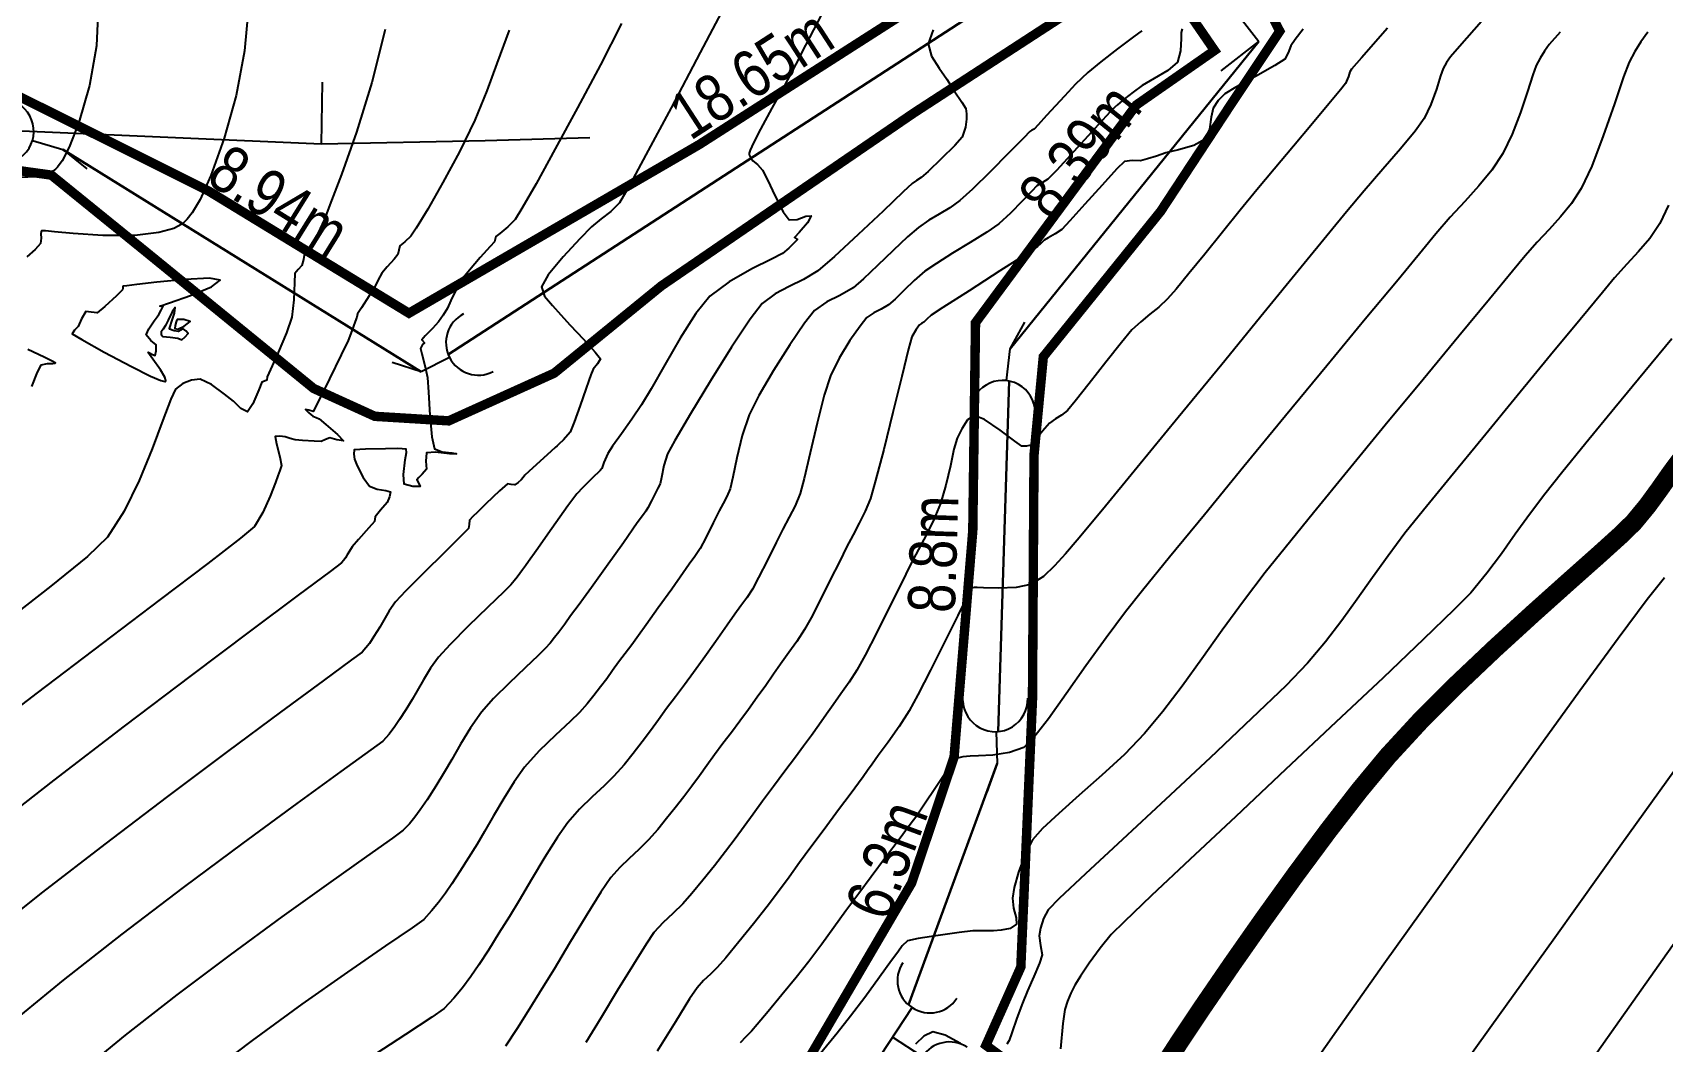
# Model space of a CAD drawing. Extents: x 360931 to 362237, y 7351473 to 7352200.
# Drawn here: x 361559.59 to 361594.16, y 7351860.47 to 7351881.89 of the extents above; entities that cross this region are included whole.
import ezdxf
from ezdxf.enums import TextEntityAlignment as Align

# ---------------------------------------------------------------- set-up
doc = ezdxf.new("R2010")
doc.units = 0
for name, color, linetype in [('A_Curvas Intermediarias', 37, 'Continuous'), ('A_Curvas Mestras', 32, 'Continuous'), ('AGUA', 3, 'Continuous'), ('PONTOS-Pontos - Água_U', 1, 'Continuous'), ('PS_IND_COMPRIMENTO', 7, 'Continuous')]:
    doc.layers.add(name, color=color, linetype=linetype)
doc.layers.add('TUBO_PE_80_NTS194_PN_12_5', color=5, linetype='Continuous', lineweight=30)
doc.styles.add('ROMANS', font='arial.ttf', dxfattribs={"height": 2})
picture_1 = doc.add_image_def('image1.tif', size_in_pixel=(23490, 20550))

# ---------------------------------------------------------------- blocks, each defined once
blk = doc.blocks.new('*U1200')
for p, q in [((-0.135, 0), (0, 0)), ((0, 0), (0.0919, -0.0919))]:
    blk.add_line(p, q)
blk.add_arc((-0.2725, -0.0002), 0.1375, 270.09062, 90.09062)
blk = doc.blocks.new('*U1201')
for p, q in [((-0.135, 0), (0, 0)), ((0, 0), (0.1205, -0.0487))]:
    blk.add_line(p, q)
blk.add_arc((-0.2725, -0.0002), 0.1375, 270.09062, 90.09062)
blk = doc.blocks.new('*U1212', base_point=(361544.508, 7351672.6662))
for p, q in [((361544.3817, 7351672.6065), (361544.6342, 7351672.7702)), ((361544.5898, 7351672.5621), (361544.508, 7351672.6883))]:
    blk.add_line(p, q)
for centre, start, end in [((361544.7496, 7351672.845), 122.96833, 302.96833), ((361544.2664, 7351672.5316), 302.96833, 122.96833), ((361544.6647, 7351672.4468), 32.96834, 212.96834)]:
    blk.add_arc(centre, 0.1375, start, end)
blk = doc.blocks.new('*U1216')
for p, q in [((-0.135, 0), (0, 0)), ((0, 0), (0.1205, -0.0487))]:
    blk.add_line(p, q)
blk.add_arc((-0.2725, -0.0002), 0.1375, 270.09062, 90.09062)
blk = doc.blocks.new('*U1217')
for p in [(-0.2024, 0), (0, -0.2024)]:
    blk.add_line(p, (0, 0))
blk.add_arc((-0.3399, 0.0002), 0.1375, 269.90938, 89.90938)
blk = doc.blocks.new('*U1218')
for p, q in [((-0.135, 0), (0, 0)), ((0, 0), (0.1205, -0.0487))]:
    blk.add_line(p, q)
blk.add_arc((-0.2725, -0.0002), 0.1375, 270.09062, 90.09062)

msp = doc.modelspace()

# ---------------------------------------------------------------- linework, layer by layer
at = {"color": 0, "const_width": 0.2}
for points in [[(361595.82, 7351849.817), (361590.759, 7351852.374), (361579.815, 7351860.393), (361580.555, 7351862.052), (361580.802, 7351867.724), (361580.835, 7351872.92), (361581.032, 7351875.006), (361583.519, 7351878.09), (361584.994, 7351880.335), (361586.047, 7351881.916), (361584.765, 7351884.431), (361588.234, 7351887.803), (361591.704, 7351893.871), (361593.221, 7351898.836), (361592.969, 7351903.754), (361591.539, 7351913.549), (361591.875, 7351918.097), (361596.46, 7351926.765)], [(361488.647, 7351805.561), (361498.383, 7351813.187), (361500.639, 7351814.535), (361502.785, 7351817.508), (361505.225, 7351821.113), (361507.774, 7351826.186), (361511.509, 7351833.545), (361515.58, 7351841.506), (361519.561, 7351848.599), (361525.331, 7351858.414), (361531.817, 7351865.841), (361539.401, 7351874.117), (361542.465, 7351877.179), (361546.444, 7351878.877), (361552.996, 7351880.665), (361557.739, 7351881.316), (361563.329, 7351878.523), (361567.577, 7351875.931), (361573.731, 7351879.508), (361581, 7351884.161)], [(361583.356, 7351883.478), (361578.284, 7351880.18), (361572.932, 7351876.511), (361570.658, 7351874.658), (361568.421, 7351873.646), (361566.854, 7351873.742), (361565.555, 7351874.334), (361561.922, 7351877.296), (361559.992, 7351878.862), (361558.195, 7351879.11), (361555.635, 7351879.187), (361549.954, 7351878.02), (361545.881, 7351876.681), (361543.855, 7351875.726), (361541.35, 7351873.508), (361536.723, 7351868.557)], [(361583.302, 7351883.489), (361584.664, 7351881.507), (361583.004, 7351880.349), (361579.594, 7351875.729), (361579.536, 7351871.311), (361579.139, 7351866.51), (361578.24, 7351863.838), (361575.799, 7351859.668), (361572.793, 7351854.085), (361571.262, 7351852.051), (361569.164, 7351847.711), (361566.491, 7351841.721), (361563.595, 7351836.128), (361561.743, 7351829.974), (361561.309, 7351825.565), (361560.16, 7351820.935), (361553.761, 7351822.352), (361552.546, 7351820.979), (361550.127, 7351818.983), (361548.49, 7351818.005), (361547.241, 7351817.08), (361544.411, 7351815.531)]]:
    msp.add_lwpolyline(points, dxfattribs=at)
at = {"layer": 'A_Curvas Intermediarias', "flags": 128}
for points, elevation in [([(361574.403, 7351882.704), (361573.755, 7351881.463), (361573.136, 7351880.287), (361572.605, 7351879.289), (361572.221, 7351878.58), (361572.042, 7351878.272), (361571.856, 7351878.088), (361571.652, 7351877.933), (361571.449, 7351877.761), (361571.202, 7351877.508), (361570.848, 7351877.128), (361570.528, 7351876.747), (361570.386, 7351876.491), (361570.454, 7351876.292), (361570.62, 7351876.096), (361570.801, 7351875.899), (361570.998, 7351875.676), (361571.278, 7351875.378), (361571.528, 7351875.106), (361571.638, 7351874.962), (361571.576, 7351874.855), (361571.486, 7351874.744), (361571.435, 7351874.626), (361571.39, 7351874.504), (361571.327, 7351874.32), (361571.207, 7351873.971), (361571.081, 7351873.615), (361570.996, 7351873.409), (361570.855, 7351873.242), (361570.756, 7351873.148), (361570.718, 7351873.114), (361570.679, 7351873.08), (361570.512, 7351872.928), (361570.207, 7351872.651), (361570.037, 7351872.495), (361569.998, 7351872.444), (361569.96, 7351872.393), (361569.896, 7351872.337), (361569.823, 7351872.285), (361569.745, 7351872.298), (361569.667, 7351872.311), (361569.501, 7351872.161), (361569.208, 7351871.883), (361569.029, 7351871.709), (361568.934, 7351871.619), (361568.862, 7351871.538), (361568.851, 7351871.448), (361568.84, 7351871.359), (361568.687, 7351871.203), (361568.328, 7351870.849), (361567.891, 7351870.418), (361567.503, 7351870.029), (361567.29, 7351869.803), (361567.159, 7351869.613), (361567.047, 7351869.419), (361566.957, 7351869.265), (361566.832, 7351869.066), (361566.737, 7351868.923), (361566.664, 7351868.829), (361566.585, 7351868.74), (361566.359, 7351868.572), (361565.755, 7351868.128), (361564.851, 7351867.462), (361563.726, 7351866.626), (361562.458, 7351865.674), (361561.125, 7351864.662), (361559.804, 7351863.641), (361558.574, 7351862.666)], 83), ([(361576.325, 7351882.273), (361575.989, 7351881.62), (361575.78, 7351881.213), (361575.541, 7351880.766), (361575.277, 7351880.285), (361575.032, 7351879.836), (361574.883, 7351879.545), (361574.813, 7351879.39), (361574.793, 7351879.324), (361574.792, 7351879.304), (361574.797, 7351879.279), (361574.818, 7351879.232), (361574.873, 7351879.168), (361574.967, 7351879.085), (361575.076, 7351878.97), (361575.184, 7351878.759), (361575.346, 7351878.415), (361575.514, 7351878.083), (361575.641, 7351877.911), (361575.808, 7351877.921), (361575.996, 7351877.99), (361576.106, 7351877.999), (361576.032, 7351877.852), (361575.856, 7351877.643), (361575.757, 7351877.534), (361575.819, 7351877.493), (361575.763, 7351877.435), (361575.636, 7351877.313), (361575.498, 7351877.196), (361575.267, 7351877.076), (361574.848, 7351876.869), (361574.369, 7351876.599), (361573.96, 7351876.289), (361573.664, 7351875.921), (361573.331, 7351875.4), (361573.002, 7351874.834), (361572.716, 7351874.327), (361572.513, 7351873.986), (361572.305, 7351873.683), (361572.082, 7351873.371), (361571.895, 7351873.109), (361571.793, 7351872.955), (361571.711, 7351872.761), (361571.666, 7351872.638), (361571.631, 7351872.594), (361571.594, 7351872.551), (361571.508, 7351872.47), (361571.378, 7351872.345), (361571.263, 7351872.232), (361571.139, 7351872.1), (361570.95, 7351871.841), (361570.609, 7351871.359), (361570.277, 7351870.887), (361570.116, 7351870.659), (361570.05, 7351870.57), (361569.988, 7351870.487), (361569.93, 7351870.407), (361569.871, 7351870.328), (361569.807, 7351870.247), (361569.737, 7351870.164), (361569.588, 7351870.02), (361569.25, 7351869.695), (361568.835, 7351869.289), (361568.449, 7351868.902), (361568.204, 7351868.633), (361568.036, 7351868.397), (361567.885, 7351868.148), (361567.754, 7351867.916), (361567.645, 7351867.729), (361567.51, 7351867.515), (361567.38, 7351867.31), (361567.276, 7351867.156), (361567.155, 7351866.997), (361567.021, 7351866.849), (361566.769, 7351866.662), (361566.131, 7351866.201), (361565.197, 7351865.522), (361564.053, 7351864.683), (361562.787, 7351863.741), (361561.488, 7351862.753), (361560.242, 7351861.778), (361559.139, 7351860.873)], 84), ([(361560.975, 7351882.232), (361560.947, 7351881.602), (361560.8, 7351880.765), (361560.575, 7351879.976), (361560.371, 7351879.454), (361560.22, 7351879.164), (361560.126, 7351879.031), (361560.082, 7351878.986), (361560.027, 7351878.944), (361559.888, 7351878.88), (361559.625, 7351878.822), (361559.215, 7351878.803)], 78), ([(361564.173, 7351882.42), (361564.09, 7351881.501), (361563.909, 7351880.553), (361563.661, 7351879.646), (361563.378, 7351878.851), (361563.146, 7351878.342), (361562.98, 7351878.058), (361562.876, 7351877.924), (361562.827, 7351877.875), (361562.758, 7351877.821), (361562.588, 7351877.732), (361562.271, 7351877.641), (361561.765, 7351877.581), (361561.084, 7351877.58), (361560.453, 7351877.622), (361560.059, 7351877.661), (361559.865, 7351877.679), (361559.799, 7351877.681), (361559.787, 7351877.679), (361559.777, 7351877.663), (361559.77, 7351877.614), (361559.775, 7351877.52), (361559.765, 7351877.408), (361559.652, 7351877.286), (361559.47, 7351877.126)], 79), ([(361569.702, 7351881.94), (361569.439, 7351881.229), (361569.227, 7351880.65), (361568.975, 7351880.025), (361568.648, 7351879.353), (361568.298, 7351878.702), (361567.976, 7351878.141), (361567.733, 7351877.739), (361567.62, 7351877.563), (361567.487, 7351877.444), (361567.387, 7351877.361), (361567.365, 7351877.27), (361567.344, 7351877.178), (361567.263, 7351877.081), (361567.116, 7351876.918), (361567.003, 7351876.781), (361566.927, 7351876.637), (361566.856, 7351876.49), (361566.736, 7351876.298), (361566.573, 7351876.044), (361566.489, 7351875.915), (361566.472, 7351875.844), (361566.439, 7351875.753), (361566.366, 7351875.555), (361566.285, 7351875.353), (361566.141, 7351875.047), (361565.894, 7351874.54), (361565.657, 7351874.063), (361565.543, 7351873.848), (361565.457, 7351873.87), (361565.382, 7351873.889), (361565.452, 7351873.815), (361565.541, 7351873.742), (361565.606, 7351873.714), (361565.671, 7351873.687), (361565.816, 7351873.569), (361566.065, 7351873.354), (361566.188, 7351873.22), (361566.05, 7351873.243), (361565.897, 7351873.288), (361565.807, 7351873.25), (361565.716, 7351873.21), (361565.567, 7351873.213), (361565.322, 7351873.228), (361565.166, 7351873.241), (361565.057, 7351873.273), (361564.953, 7351873.304), (361564.838, 7351873.319), (361564.743, 7351873.313), (361564.77, 7351873.157), (361564.838, 7351872.879), (361564.874, 7351872.7), (361564.842, 7351872.59), (361564.795, 7351872.481), (361564.744, 7351872.335), (361564.634, 7351872.044), (361564.481, 7351871.702), (361564.3, 7351871.407), (361564.004, 7351871.156), (361563.31, 7351870.618), (361562.304, 7351869.852), (361561.071, 7351868.917), (361559.695, 7351867.874), (361558.262, 7351866.782)], 81), ([(361572.085, 7351882.079), (361571.638, 7351881.204), (361571.154, 7351880.29), (361570.682, 7351879.42), (361570.272, 7351878.679), (361569.972, 7351878.15), (361569.831, 7351877.917), (361569.673, 7351877.761), (361569.502, 7351877.625), (361569.418, 7351877.561), (361569.405, 7351877.505), (361569.392, 7351877.449), (361569.299, 7351877.344), (361569.09, 7351877.111), (361568.858, 7351876.844), (361568.695, 7351876.636), (361568.572, 7351876.418), (361568.469, 7351876.199), (361568.393, 7351876.04), (361568.304, 7351875.89), (361568.205, 7351875.746), (361568.079, 7351875.607), (361567.924, 7351875.448), (361567.848, 7351875.368), (361567.908, 7351875.299), (361567.863, 7351875.266), (361567.819, 7351875.182), (361567.849, 7351875.068), (361567.913, 7351874.824), (361567.969, 7351874.569), (361567.995, 7351874.254), (361568.023, 7351873.768), (361568.061, 7351873.304), (361568.118, 7351873.055), (361568.281, 7351872.989), (361568.488, 7351872.969), (361568.587, 7351872.948), (361568.434, 7351872.948), (361568.142, 7351872.978), (361567.951, 7351872.964), (361567.935, 7351872.791), (361567.949, 7351872.622), (361567.86, 7351872.515), (361567.786, 7351872.445), (361567.742, 7351872.394), (361567.78, 7351872.327), (361567.812, 7351872.255), (361567.663, 7351872.25), (361567.477, 7351872.305), (361567.465, 7351872.509), (361567.499, 7351872.816), (361567.523, 7351872.976), (361567.517, 7351873.044), (361567.436, 7351873.052), (361567.329, 7351873.058), (361567.08, 7351873.055), (361566.655, 7351873.045), (361566.418, 7351873.028), (361566.408, 7351872.938), (361566.421, 7351872.834), (361566.481, 7351872.69), (361566.605, 7351872.443), (361566.738, 7351872.261), (361566.903, 7351872.196), (361567.088, 7351872.166), (361567.187, 7351872.14), (361567.167, 7351872.033), (361567.113, 7351871.916), (361566.977, 7351871.748), (361566.859, 7351871.611), (361566.853, 7351871.561), (361566.847, 7351871.511), (361566.729, 7351871.375), (361566.509, 7351871.126), (361566.376, 7351870.973), (361566.316, 7351870.879), (361566.269, 7351870.8), (361566.231, 7351870.741), (361566.198, 7351870.69), (361566.15, 7351870.631), (361565.904, 7351870.449), (361565.23, 7351869.947), (361564.218, 7351869.189), (361562.957, 7351868.24), (361561.537, 7351867.163), (361560.048, 7351866.023), (361558.579, 7351864.882)], 82), ([(361583.124, 7351881.924), (361583.048, 7351881.873), (361582.914, 7351881.774), (361582.606, 7351881.543), (361582.251, 7351881.268), (361581.975, 7351881.04), (361581.718, 7351880.791), (361581.482, 7351880.539), (361581.291, 7351880.33), (361581.103, 7351880.128), (361580.924, 7351879.932), (361580.839, 7351879.84), (361580.792, 7351879.812), (361580.746, 7351879.784), (361580.616, 7351879.651), (361580.303, 7351879.332), (361579.908, 7351878.933), (361579.528, 7351878.56), (361579.264, 7351878.32), (361579.046, 7351878.165), (361578.825, 7351878.034), (361578.604, 7351877.904), (361578.384, 7351877.751), (361578.153, 7351877.55), (361577.846, 7351877.259), (361577.517, 7351876.941), (361577.216, 7351876.657), (361576.997, 7351876.469), (361576.718, 7351876.306), (361576.437, 7351876.169), (361576.182, 7351875.988), (361575.968, 7351875.72), (361575.655, 7351875.26), (361575.309, 7351874.712), (361574.998, 7351874.182), (361574.79, 7351873.773), (361574.642, 7351873.333), (361574.53, 7351872.859), (361574.447, 7351872.451), (361574.389, 7351872.206), (361574.32, 7351872.043), (361574.242, 7351871.892), (361574.159, 7351871.735), (361574.033, 7351871.481), (361573.872, 7351871.161), (361573.752, 7351870.936), (361573.64, 7351870.767), (361573.521, 7351870.601), (361573.391, 7351870.418), (361573.15, 7351870.077), (361572.866, 7351869.676), (361572.609, 7351869.315), (361572.448, 7351869.091), (361572.303, 7351868.894), (361572.162, 7351868.708), (361572.024, 7351868.523), (361571.895, 7351868.345), (361571.771, 7351868.174), (361571.639, 7351867.998), (361571.499, 7351867.817), (361571.354, 7351867.638), (361571.197, 7351867.457), (361570.995, 7351867.262), (361570.687, 7351866.977), (361570.342, 7351866.642), (361570.031, 7351866.294), (361569.81, 7351865.984), (361569.587, 7351865.628), (361569.373, 7351865.263), (361569.181, 7351864.927), (361569.021, 7351864.659), (361568.839, 7351864.37), (361568.656, 7351864.079), (361568.489, 7351863.819), (361568.354, 7351863.622), (361568.207, 7351863.426), (361568.059, 7351863.244), (361567.892, 7351863.066), (361567.646, 7351862.888), (361567.082, 7351862.502), (361566.276, 7351861.947), (361565.307, 7351861.265), (361564.251, 7351860.498), (361563.186, 7351859.687)], 86), ([(361583.977, 7351881.964), (361583.956, 7351881.887), (361583.959, 7351881.76), (361583.944, 7351881.499), (361583.875, 7351881.262), (361583.676, 7351881.085), (361583.381, 7351880.913), (361583.127, 7351880.761), (361582.935, 7351880.62), (361582.754, 7351880.481), (361582.605, 7351880.356), (361582.488, 7351880.244), (361582.382, 7351880.13), (361582.272, 7351880.011), (361582.053, 7351879.772), (361581.681, 7351879.364), (361581.319, 7351878.97), (361581.131, 7351878.773), (361581.015, 7351878.703), (361580.898, 7351878.633), (361580.789, 7351878.523), (361580.587, 7351878.309), (361580.337, 7351878.056), (361580.086, 7351877.831), (361579.831, 7351877.651), (361579.484, 7351877.432), (361579.108, 7351877.202), (361578.766, 7351876.989), (361578.52, 7351876.82), (361578.296, 7351876.628), (361578.079, 7351876.419), (361577.889, 7351876.232), (361577.747, 7351876.105), (361577.592, 7351876.014), (361577.435, 7351875.938), (361577.292, 7351875.837), (361577.144, 7351875.657), (361576.931, 7351875.348), (361576.704, 7351874.976), (361576.516, 7351874.602), (361576.382, 7351874.188), (361576.233, 7351873.599), (361576.088, 7351872.966), (361575.963, 7351872.423), (361575.877, 7351872.101), (361575.766, 7351871.842), (361575.641, 7351871.601), (361575.51, 7351871.35), (361575.369, 7351871.067), (361575.18, 7351870.687), (361574.993, 7351870.321), (361574.861, 7351870.076), (361574.742, 7351869.891), (361574.619, 7351869.72), (361574.491, 7351869.541), (361574.326, 7351869.307), (361574.078, 7351868.956), (361573.817, 7351868.589), (361573.615, 7351868.307), (361573.419, 7351868.042), (361573.229, 7351867.79), (361573.043, 7351867.541), (361572.868, 7351867.301), (361572.702, 7351867.07), (361572.523, 7351866.833), (361572.334, 7351866.589), (361572.139, 7351866.348), (361571.926, 7351866.104), (361571.721, 7351865.9), (361571.465, 7351865.665), (361571.195, 7351865.404), (361570.945, 7351865.124), (361570.727, 7351864.812), (361570.461, 7351864.385), (361570.18, 7351863.913), (361569.918, 7351863.469), (361569.709, 7351863.124), (361569.487, 7351862.77), (361569.263, 7351862.415), (361569.058, 7351862.097), (361568.893, 7351861.855), (361568.713, 7351861.615), (361568.532, 7351861.392), (361568.327, 7351861.175), (361568.066, 7351860.991), (361567.502, 7351860.623), (361566.715, 7351860.104)], 87), ([(361586.541, 7351881.962), (361586.373, 7351881.737), (361586.281, 7351881.606), (361586.223, 7351881.457), (361586.155, 7351881.32), (361585.943, 7351881.186), (361585.532, 7351880.958), (361585.115, 7351880.727), (361584.881, 7351880.585), (361584.74, 7351880.446), (361584.632, 7351880.282), (361584.593, 7351880.093), (361584.557, 7351879.838), (361584.463, 7351879.625), (361584.225, 7351879.493), (361583.898, 7351879.401), (361583.63, 7351879.333), (361583.433, 7351879.266), (361583.242, 7351879.205), (361583.093, 7351879.167), (361582.918, 7351879.169), (361582.755, 7351879.151), (361582.59, 7351878.993), (361582.278, 7351878.651), (361581.915, 7351878.244), (361581.598, 7351877.89), (361581.424, 7351877.707), (361581.281, 7351877.612), (361581.135, 7351877.531), (361581.05, 7351877.483), (361580.979, 7351877.413), (361580.908, 7351877.343), (361580.665, 7351877.185), (361580.113, 7351876.829), (361579.457, 7351876.407), (361578.902, 7351876.05), (361578.656, 7351875.889), (361578.565, 7351875.807), (361578.497, 7351875.741), (361578.449, 7351875.714), (361578.403, 7351875.686), (361578.334, 7351875.588), (361578.243, 7351875.431), (361578.174, 7351875.173), (361578.029, 7351874.587), (361577.842, 7351873.824), (361577.646, 7351873.037), (361577.476, 7351872.377), (361577.365, 7351871.997), (361577.252, 7351871.726), (361577.128, 7351871.475), (361576.996, 7351871.227), (361576.86, 7351870.965), (361576.713, 7351870.669), (361576.514, 7351870.27), (361576.3, 7351869.843), (361576.106, 7351869.467), (361575.969, 7351869.215), (361575.806, 7351868.962), (361575.638, 7351868.727), (361575.461, 7351868.481), (361575.312, 7351868.269), (361575.145, 7351868.031), (361574.965, 7351867.778), (361574.781, 7351867.523), (361574.597, 7351867.274), (361574.416, 7351867.033), (361574.237, 7351866.795), (361574.061, 7351866.559), (361573.894, 7351866.33), (361573.737, 7351866.111), (361573.578, 7351865.894), (361573.408, 7351865.668), (361573.226, 7351865.435), (361573.042, 7351865.204), (361572.853, 7351864.975), (361572.656, 7351864.75), (361572.453, 7351864.545), (361572.249, 7351864.358), (361572.05, 7351864.168), (361571.859, 7351863.954), (361571.644, 7351863.64), (361571.335, 7351863.141), (361570.986, 7351862.563), (361570.655, 7351862.01), (361570.396, 7351861.589), (361570.134, 7351861.17), (361569.869, 7351860.75), (361569.627, 7351860.374)], 88), ([(361588.329, 7351881.977), (361587.784, 7351881.352), (361587.572, 7351881.108), (361587.536, 7351881.051), (361587.503, 7351880.951), (361587.444, 7351880.808), (361587.338, 7351880.675), (361587.088, 7351880.373), (361586.74, 7351879.956), (361586.339, 7351879.478), (361585.931, 7351878.99), (361585.563, 7351878.548), (361585.209, 7351878.115), (361584.831, 7351877.648), (361584.458, 7351877.186), (361584.12, 7351876.771), (361583.847, 7351876.441), (361583.666, 7351876.237), (361583.479, 7351876.062), (361583.289, 7351875.907), (361583.099, 7351875.751), (361582.912, 7351875.575), (361582.687, 7351875.309), (361582.359, 7351874.894), (361582.007, 7351874.441), (361581.709, 7351874.061), (361581.544, 7351873.864), (361581.42, 7351873.769), (361581.29, 7351873.688), (361581.164, 7351873.594), (361581.014, 7351873.427), (361580.856, 7351873.231), (361580.766, 7351873.127), (361580.673, 7351873.108), (361580.577, 7351873.108), (361580.426, 7351873.218), (361580.118, 7351873.448), (361579.788, 7351873.673), (361579.571, 7351873.762), (361579.427, 7351873.666), (361579.306, 7351873.48), (361579.206, 7351873.275), (361579.136, 7351873.045), (361579.06, 7351872.69), (361578.968, 7351872.281), (361578.852, 7351871.893), (361578.711, 7351871.553), (361578.553, 7351871.233), (361578.384, 7351870.915), (361578.211, 7351870.58), (361578.024, 7351870.204), (361577.771, 7351869.696), (361577.499, 7351869.154), (361577.252, 7351868.674), (361577.077, 7351868.355), (361576.913, 7351868.097), (361576.741, 7351867.85), (361576.575, 7351867.621), (361576.431, 7351867.421), (361576.269, 7351867.19), (361576.112, 7351866.969), (361575.947, 7351866.739), (361575.777, 7351866.51), (361575.553, 7351866.211), (361575.309, 7351865.885), (361575.079, 7351865.577), (361574.878, 7351865.301), (361574.689, 7351865.038), (361574.497, 7351864.775), (361574.292, 7351864.503), (361574.057, 7351864.204), (361573.808, 7351863.895), (361573.574, 7351863.613), (361573.386, 7351863.397), (361573.177, 7351863.19), (361572.97, 7351862.999), (361572.773, 7351862.785), (361572.609, 7351862.542), (361572.337, 7351862.107), (361572.004, 7351861.561), (361571.653, 7351860.983), (361571.332, 7351860.454)], 89), ([(361591.993, 7351881.897), (361591.761, 7351881.633), (361591.659, 7351881.489), (361591.568, 7351881.345), (361591.485, 7351881.19), (361591.414, 7351880.99), (361591.302, 7351880.635), (361591.155, 7351880.192), (361590.978, 7351879.731), (361590.777, 7351879.32), (361590.542, 7351878.968), (361590.269, 7351878.633), (361589.972, 7351878.302), (361589.663, 7351877.966), (361589.357, 7351877.613), (361589.072, 7351877.268), (361588.555, 7351876.642), (361587.862, 7351875.803), (361587.049, 7351874.817), (361586.172, 7351873.752), (361585.286, 7351872.675), (361584.448, 7351871.653), (361583.712, 7351870.754), (361583.135, 7351870.045), (361582.773, 7351869.592), (361582.362, 7351869.044), (361581.935, 7351868.443), (361581.52, 7351867.85), (361581.144, 7351867.324), (361580.834, 7351866.925), (361580.616, 7351866.714), (361580.316, 7351866.605), (361579.964, 7351866.554), (361579.655, 7351866.537), (361579.483, 7351866.529), (361579.328, 7351866.516), (361579.187, 7351866.48), (361579.031, 7351866.279), (361578.757, 7351865.881), (361578.495, 7351865.488), (361578.372, 7351865.301), (361578.326, 7351865.236), (361578.279, 7351865.171), (361578.188, 7351865.05), (361577.972, 7351864.76), (361577.684, 7351864.376), (361577.38, 7351863.969), (361577.116, 7351863.613), (361576.846, 7351863.244), (361576.592, 7351862.89), (361576.336, 7351862.538), (361576.06, 7351862.173), (361575.792, 7351861.835), (361575.488, 7351861.461), (361575.197, 7351861.107), (361574.966, 7351860.831), (361574.846, 7351860.69), (361574.72, 7351860.569), (361574.6, 7351860.445)], 91), ([(361593.855, 7351881.895), (361593.709, 7351881.688), (361593.579, 7351881.483), (361593.459, 7351881.26), (361593.34, 7351880.944), (361593.145, 7351880.375), (361592.909, 7351879.696), (361592.664, 7351879.048), (361592.443, 7351878.576), (361592.234, 7351878.26), (361592.004, 7351877.976), (361591.76, 7351877.707), (361591.507, 7351877.436), (361591.253, 7351877.146), (361590.984, 7351876.821), (361590.495, 7351876.23), (361589.844, 7351875.443), (361589.088, 7351874.527), (361588.284, 7351873.551), (361587.49, 7351872.585), (361586.762, 7351871.696), (361586.159, 7351870.954), (361585.737, 7351870.426), (361585.276, 7351869.819), (361584.829, 7351869.202), (361584.395, 7351868.595), (361583.975, 7351868.015), (361583.569, 7351867.48), (361583.177, 7351867.009), (361582.751, 7351866.567), (361582.274, 7351866.123), (361581.794, 7351865.698), (361581.358, 7351865.313), (361581.012, 7351864.991), (361580.805, 7351864.752), (361580.637, 7351864.426), (361580.505, 7351864.065), (361580.415, 7351863.739), (361580.375, 7351863.518), (361580.401, 7351863.306), (361580.458, 7351863.1), (361580.463, 7351862.961), (361580.326, 7351862.874), (361580.135, 7351862.833), (361579.974, 7351862.822), (361579.761, 7351862.825), (361579.539, 7351862.819), (361579.247, 7351862.785), (361578.802, 7351862.726), (361578.379, 7351862.661), (361578.155, 7351862.61), (361578.041, 7351862.504), (361577.944, 7351862.372), (361577.811, 7351862.19), (361577.557, 7351861.836), (361577.246, 7351861.409), (361576.944, 7351861.008), (361576.661, 7351860.652), (361576.305, 7351860.216)], 92), ([(361594.289, 7351878.227), (361594.11, 7351877.832), (361593.896, 7351877.518), (361593.658, 7351877.239), (361593.406, 7351876.968), (361593.15, 7351876.679), (361592.892, 7351876.368), (361592.418, 7351875.794), (361591.792, 7351875.037), (361591.081, 7351874.176), (361590.351, 7351873.288), (361589.667, 7351872.454), (361589.095, 7351871.751), (361588.701, 7351871.259), (361588.343, 7351870.784), (361588.011, 7351870.32), (361587.69, 7351869.862), (361587.364, 7351869.409), (361587.019, 7351868.957), (361586.637, 7351868.504), (361586.173, 7351868.024), (361585.451, 7351867.326), (361584.569, 7351866.492), (361583.624, 7351865.609), (361582.711, 7351864.761), (361581.928, 7351864.031), (361581.37, 7351863.506), (361581.135, 7351863.27), (361581.039, 7351863.081), (361580.973, 7351862.882), (361580.942, 7351862.714), (361580.975, 7351862.514), (361581.005, 7351862.316), (361580.948, 7351862.136), (361580.83, 7351861.855), (361580.695, 7351861.548), (361580.588, 7351861.289), (361580.472, 7351860.968), (361580.365, 7351860.657), (361580.308, 7351860.498), (361580.256, 7351860.418)], 93), ([(361562.501, 7351875.593), (361562.5, 7351875.603), (361562.511, 7351875.649), (361562.547, 7351875.76), (361562.602, 7351875.93), (361562.621, 7351876.049), (361562.555, 7351875.962), (361562.467, 7351875.781), (361562.414, 7351875.669), (361562.364, 7351875.593), (361562.324, 7351875.533), (361562.322, 7351875.482), (361562.359, 7351875.438), (361562.514, 7351875.419), (361562.673, 7351875.4), (361562.761, 7351875.366), (361562.831, 7351875.427), (361562.894, 7351875.499), (361562.844, 7351875.555), (361562.785, 7351875.599), (361562.737, 7351875.57), (361562.688, 7351875.539), (361562.595, 7351875.556), (361562.501, 7351875.593)], 79), ([(361594.364, 7351875.386), (361593.788, 7351874.69), (361593.156, 7351873.922), (361592.542, 7351873.174), (361592.02, 7351872.535), (361591.666, 7351872.093), (361591.341, 7351871.66), (361591.043, 7351871.239), (361590.75, 7351870.824), (361590.441, 7351870.412), (361590.097, 7351869.998), (361589.742, 7351869.637), (361589.097, 7351869.012), (361588.237, 7351868.193), (361587.236, 7351867.248), (361586.17, 7351866.245), (361585.112, 7351865.252), (361584.139, 7351864.338), (361583.325, 7351863.569), (361582.745, 7351863.016), (361582.473, 7351862.746), (361582.236, 7351862.452), (361582.008, 7351862.139), (361581.819, 7351861.859), (361581.701, 7351861.668), (361581.615, 7351861.499), (361581.546, 7351861.331), (361581.489, 7351861.151), (361581.449, 7351860.857), (361581.394, 7351860.316)], 94), ([(361559.491, 7351875.167), (361559.838, 7351875.005), (361560.013, 7351874.919), (361560.071, 7351874.885), (361560.078, 7351874.877), (361560.069, 7351874.866), (361560.021, 7351874.858), (361559.905, 7351874.858), (361559.766, 7351874.829), (361559.689, 7351874.679), (361559.575, 7351874.375)], 79), ([(361594.207, 7351870.315), (361593.84, 7351869.851), (361593.225, 7351869.027), (361592.413, 7351867.917), (361591.458, 7351866.595), (361590.412, 7351865.138), (361589.327, 7351863.618), (361588.257, 7351862.112), (361587.252, 7351860.693), (361586.367, 7351859.436)], 96), ([(361594.73, 7351866.659), (361593.304, 7351864.667), (361591.878, 7351862.676), (361590.512, 7351860.765), (361589.261, 7351859.016)], 97), ([(361594.459, 7351862.624), (361593.171, 7351860.795), (361591.918, 7351859.013)], 98), ([(361579.274, 7351860.434), (361578.949, 7351860.608), (361578.69, 7351860.682), (361578.499, 7351860.584), (361578.323, 7351860.419)], 93)]:
    msp.add_lwpolyline(points, dxfattribs=dict(at, elevation=elevation))
at = {"layer": 'A_Curvas Mestras', "flags": 128}
for points, elevation in [([(361567.07, 7351881.95), (361566.791, 7351880.829), (361566.464, 7351879.774), (361566.149, 7351878.877), (361565.902, 7351878.231), (361565.784, 7351877.928), (361565.647, 7351877.623), (361565.488, 7351877.337), (361565.41, 7351877.209), (361565.355, 7351877.162), (361565.338, 7351877.068), (361565.305, 7351876.942), (361565.23, 7351876.856), (361565.159, 7351876.77), (361565.15, 7351876.58), (361565.138, 7351876.216), (361565.092, 7351875.846), (361564.979, 7351875.516), (361564.803, 7351875.098), (361564.64, 7351874.738), (361564.568, 7351874.583), (361564.563, 7351874.507), (361564.511, 7351874.49), (361564.454, 7351874.47), (361564.39, 7351874.306), (361564.265, 7351874.006), (361564.153, 7351873.835), (361564.014, 7351873.911), (361563.855, 7351874.061), (361563.664, 7351874.212), (361563.388, 7351874.417), (361563.151, 7351874.53), (361562.966, 7351874.512), (361562.783, 7351874.436), (361562.627, 7351874.321), (361562.524, 7351874.109), (361562.356, 7351873.658), (361562.13, 7351873.054), (361561.854, 7351872.383), (361561.535, 7351871.73), (361561.181, 7351871.18), (361560.756, 7351870.769), (361559.982, 7351870.135), (361558.947, 7351869.333)], 80), ([(361578.695, 7351881.948), (361578.59, 7351881.648), (361578.664, 7351881.384), (361578.823, 7351881.131), (361578.983, 7351880.895), (361579.143, 7351880.647), (361579.304, 7351880.412), (361579.387, 7351880.278), (361579.403, 7351880.164), (361579.401, 7351880.046), (361579.379, 7351879.879), (361579.311, 7351879.667), (361579.154, 7351879.489), (361578.869, 7351879.207), (361578.587, 7351878.941), (361578.442, 7351878.808), (361578.345, 7351878.745), (361578.247, 7351878.683), (361578.059, 7351878.504), (361577.635, 7351878.099), (361577.106, 7351877.598), (361576.6, 7351877.132), (361576.247, 7351876.832), (361575.948, 7351876.649), (361575.641, 7351876.501), (361575.343, 7351876.345), (361575.071, 7351876.139), (361574.811, 7351875.802), (361574.42, 7351875.211), (361573.975, 7351874.497), (361573.549, 7351873.793), (361573.22, 7351873.231), (361573.064, 7351872.944), (361572.985, 7351872.696), (361572.931, 7351872.447), (361572.902, 7351872.31), (361572.857, 7351872.214), (361572.809, 7351872.12), (361572.724, 7351871.951), (361572.644, 7351871.797), (361572.598, 7351871.729), (361572.55, 7351871.661), (361572.421, 7351871.479), (361572.125, 7351871.06), (361571.765, 7351870.554), (361571.449, 7351870.109), (361571.282, 7351869.875), (361571.187, 7351869.747), (361571.096, 7351869.625), (361571.006, 7351869.505), (361570.882, 7351869.333), (361570.755, 7351869.163), (361570.664, 7351869.045), (361570.569, 7351868.929), (361570.467, 7351868.811), (361570.316, 7351868.664), (361570.039, 7351868.404), (361569.702, 7351868.081), (361569.373, 7351867.751), (361569.117, 7351867.463), (361568.882, 7351867.131), (361568.67, 7351866.782), (361568.486, 7351866.456), (361568.333, 7351866.194), (361568.144, 7351865.893), (361567.961, 7351865.605), (361567.815, 7351865.389), (361567.701, 7351865.237), (361567.586, 7351865.095), (361567.456, 7351864.957), (361567.227, 7351864.789), (361566.674, 7351864.397), (361565.868, 7351863.825), (361564.881, 7351863.117), (361563.786, 7351862.315), (361562.655, 7351861.465), (361561.559, 7351860.609), (361560.571, 7351859.792)], 85), ([(361590.328, 7351882.122), (361589.862, 7351881.594), (361589.666, 7351881.371), (361589.583, 7351881.249), (361589.51, 7351881.121), (361589.459, 7351880.969), (361589.37, 7351880.689), (361589.251, 7351880.361), (361589.11, 7351880.064), (361588.918, 7351879.794), (361588.611, 7351879.421), (361588.236, 7351878.985), (361587.837, 7351878.525), (361587.46, 7351878.081), (361587.11, 7351877.654), (361586.501, 7351876.908), (361585.71, 7351875.94), (361584.815, 7351874.845), (361583.894, 7351873.719), (361583.024, 7351872.658), (361582.284, 7351871.757), (361581.75, 7351871.113), (361581.501, 7351870.821), (361581.269, 7351870.569), (361581.035, 7351870.34), (361580.76, 7351870.171), (361580.456, 7351870.109), (361580.084, 7351870.094), (361579.766, 7351870.102), (361579.626, 7351870.109), (361579.567, 7351870.106), (361579.512, 7351870.098), (361579.427, 7351869.932), (361579.219, 7351869.513), (361578.939, 7351868.951), (361578.638, 7351868.354), (361578.37, 7351867.832), (361578.186, 7351867.494), (361577.972, 7351867.161), (361577.738, 7351866.825), (361577.532, 7351866.54), (361577.401, 7351866.361), (361577.305, 7351866.223), (361577.212, 7351866.092), (361577.113, 7351865.955), (361576.957, 7351865.745), (361576.69, 7351865.389), (361576.381, 7351864.976), (361576.098, 7351864.595), (361575.862, 7351864.273), (361575.64, 7351863.964), (361575.417, 7351863.656), (361575.176, 7351863.338), (361574.887, 7351862.973), (361574.573, 7351862.586), (361574.295, 7351862.251), (361574.116, 7351862.043), (361573.97, 7351861.899), (361573.825, 7351861.765), (361573.687, 7351861.615), (361573.529, 7351861.376), (361573.229, 7351860.893), (361572.845, 7351860.267)], 90), ([(361562.036, 7351875.103), (361562.043, 7351875.103), (361562.072, 7351875.091), (361562.135, 7351875.055), (361562.194, 7351875.03), (361562.217, 7351875.13), (361562.215, 7351875.257), (361562.105, 7351875.352), (361562.001, 7351875.469), (361562.058, 7351875.602), (361562.173, 7351875.769), (361562.237, 7351875.854), (361562.271, 7351875.905), (361562.32, 7351875.993), (361562.367, 7351876.081), (361562.294, 7351876.083), (361562.498, 7351876.151), (361562.947, 7351876.307), (361563.389, 7351876.489), (361563.575, 7351876.634), (361563.347, 7351876.675), (361562.834, 7351876.649), (361562.229, 7351876.59), (361561.807, 7351876.54), (361561.592, 7351876.512), (361561.52, 7351876.503), (361561.511, 7351876.501), (361561.509, 7351876.493), (361561.507, 7351876.455), (361561.505, 7351876.428), (361561.375, 7351876.302), (361561.125, 7351876.07), (361560.962, 7351875.937), (361560.839, 7351875.955), (361560.724, 7351875.968), (361560.633, 7351875.814), (361560.559, 7351875.651), (361560.487, 7351875.57), (361560.436, 7351875.495), (361560.638, 7351875.373), (361561.116, 7351875.107), (361561.69, 7351874.801), (361562.099, 7351874.596), (361562.316, 7351874.501), (361562.396, 7351874.478), (361562.412, 7351874.481), (361562.419, 7351874.501), (361562.397, 7351874.571), (361562.305, 7351874.727), (361562.143, 7351874.952), (361562.036, 7351875.103)], 80), ([(361562.659, 7351875.796), (361562.652, 7351875.787), (361562.637, 7351875.749), (361562.619, 7351875.67), (361562.609, 7351875.608), (361562.672, 7351875.59), (361562.807, 7351875.656), (361562.934, 7351875.752), (361562.803, 7351875.796), (361562.659, 7351875.796)], 80)]:
    msp.add_lwpolyline(points, dxfattribs=dict(at, elevation=elevation))
at = {"layer": 'A_Curvas Mestras', "color": 11, "true_color": 0xf27172, "const_width": 0.4, "elevation": 95, "flags": 128}
msp.add_lwpolyline([(361594.63, 7351872.926), (361594.356, 7351872.558), (361594.104, 7351872.199), (361593.847, 7351871.846), (361593.556, 7351871.493), (361593.28, 7351871.223), (361592.799, 7351870.788), (361592.161, 7351870.221), (361591.417, 7351869.554), (361590.614, 7351868.82), (361589.801, 7351868.05), (361589.027, 7351867.276), (361588.34, 7351866.53), (361587.741, 7351865.807), (361587.078, 7351864.952), (361586.383, 7351864.015), (361585.688, 7351863.048), (361585.025, 7351862.101), (361584.426, 7351861.225), (361583.922, 7351860.47), (361583.545, 7351859.887)], dxfattribs=at)
at = {"layer": 'AGUA', "color": 3}
for points in [[(361565.724, 7351879.521), (361565.744, 7351880.831)], [(361565.724, 7351879.521), (361547.464, 7351880.311), (361543.184, 7351878.241), (361535.344, 7351872.841), (361530.954, 7351867.441), (361525.494, 7351859.631), (361519.194, 7351851.481), (361514.774, 7351842.681), (361507.724, 7351830.361), (361502.204, 7351821.811), (361497.654, 7351815.751), (361493.074, 7351811.261), (361489.054, 7351808.251), (361480.704, 7351804.981), (361473.024, 7351803.831), (361464.474, 7351802.471), (361454.674, 7351800.131), (361447.954, 7351797.201), (361442.804, 7351794.591), (361430.904, 7351793.861), (361419.754, 7351789.561), (361416.464, 7351787.081)], [(361569.194, 7351879.591), (361565.724, 7351879.521)], [(361571.414, 7351879.651), (361569.194, 7351879.591)]]:
    msp.add_lwpolyline(points, dxfattribs=at)
at = {"layer": 'TUBO_PE_80_NTS194_PN_12_5', "linetype": 'Continuous'}
for points in [[(361582.896, 7351884.457), (361568.409, 7351875.056)], [(361585.606, 7351881.697), (361580.329, 7351875.171)], [(361567.836, 7351874.684), (361560.238, 7351879.403)], [(361580.308, 7351874.491), (361580.077, 7351867.052)], [(361578.171, 7351861.255), (361580.056, 7351866.374)]]:
    msp.add_lwpolyline(points, dxfattribs=at)

# ---------------------------------------------------------------- block references
at = {"layer": 'PONTOS-Pontos - Água_U'}
for name, p, xscale, yscale, zscale, rotation in [('*U1217', (361585.606, 7351881.697), 5, 5, 5, 307.8913093184475), ('*U1201', (361560.238, 7351879.403), 5, 5, 5, 343.4710436243051), ('*U1200', (361567.836, 7351874.684), 5, 5, 5, 207.0108938232882), ('*U1216', (361580.329, 7351875.171), 5, 5, 5, 83.31675313347316), ('*U1218', (361580.056, 7351866.374), 5, 5, 5, 271.7563793157619), ('*U1212', (361577.88, 7351860.464), 5.000000000000001, 5.000000000000001, 5.000000000000001, 23.74517237204301)]:
    msp.add_blockref(name, p, dxfattribs=dict(at, xscale=xscale, yscale=yscale, zscale=zscale, rotation=rotation))

# ---------------------------------------------------------------- texts
at = {"layer": 'PS_IND_COMPRIMENTO', "style": 'ROMANS', "width": 0.8}
for s, rotation, p in [('18.65m', 32.981, (361574.836, 7351881.014)), ('8.39m', 51.041, (361581.801, 7351879.377)), ('8.94m', 328.1555, (361564.828, 7351878.318)), ('8.8m', 88.2194, (361578.693, 7351870.818)), ('6.3m', 69.7855, (361577.706, 7351864.333))]:
    msp.add_text(s, height=1, rotation=rotation, dxfattribs=at).set_placement(p, align=Align.MIDDLE_CENTER)

# ---------------------------------------------------------------- pictures from other files: only their frames are drawn
at = {"lineweight": 30}
image = msp.add_image(picture_1, insert=(361177.259, 7351517.423, -3.228), size_in_units=(579.285, 506.782), dxfattribs=dict(at, fade=58))
image.dxf.flags = 15

doc.saveas('drawing.dxf')
